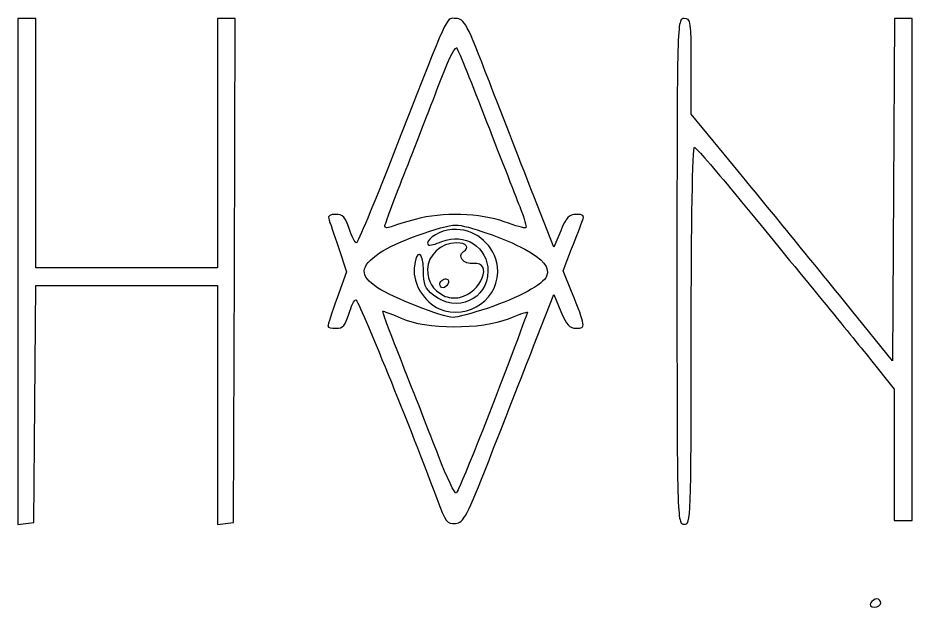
# Model space of a CAD drawing. Extents: x 15 to 196, y 1 to 287.
# Drawn here: x 28.3 to 99.2, y 240.1 to 286.8 of the extents above; entities that cross this region are included whole.
import ezdxf

# ---------------------------------------------------------------- set-up
doc = ezdxf.new("R2010")
doc.units = 0
doc.layers.add('Layer_1', color=7, linetype='CONTINUOUS')

msp = doc.modelspace()

# ---------------------------------------------------------------- linework, layer by layer
at = {"layer": 'Layer_1', "color": 7}
for points in [[(28.333017, 286.756766), (28.333017, 266.699146), (28.333017, 246.641523), (28.968017, 246.731924), (29.603017, 246.822323), (29.677431, 256.206211), (29.751844, 265.5901), (36.944653, 265.5901), (44.137461, 265.5901), (44.137461, 256.115813), (44.137461, 246.641523), (44.772461, 246.731924), (45.407461, 246.822323), (45.480221, 266.789545), (45.552431, 286.756766), (44.845221, 286.756766), (44.137461, 286.756766), (44.137461, 276.878989), (44.137461, 267.001211), (36.940795, 267.001211), (29.744128, 267.001211), (29.744128, 276.878989), (29.744128, 286.756766), (29.038573, 286.756766), (28.333017, 286.756766), (28.333017, 286.756766)], [(62.76964, 286.773854), (62.76964, 286.773854)], [(81.108573, 286.756766), (81.108573, 286.756766)], [(95.881142, 259.726824), (97.759684, 257.390772), (97.759684, 252.177379), (97.759684, 246.963434), (98.465239, 246.963434), (99.170795, 246.963434), (99.170795, 266.8601), (99.170795, 286.756766), (98.467994, 286.756766), (97.765195, 286.756766), (97.691883, 273.188602), (97.618573, 259.62099), (94.373017, 263.633838)], [(63.07832, 284.432292), (63.07832, 284.432292)], [(84.283573, 276.007518), (81.673017, 279.185825), (81.673017, 282.971571)], [(71.330563, 269.929818), (70.795334, 268.625643), (69.202323, 272.681484)], [(63.016034, 270.387878), (63.016034, 270.387878)], [(63.071155, 270.042817), (63.071155, 270.042817)], [(53.72144, 268.604146), (54.356993, 266.6793), (53.621672, 264.608385)], [(63.084383, 268.976766), (63.084383, 268.976766)], [(72.195422, 265.118259), (71.534514, 266.763086), (72.200934, 268.504925)], [(62.174879, 266.119267), (62.174879, 266.119267)], [(69.188542, 260.788465), (70.791476, 264.877379), (71.345998, 263.540131)], [(57.285599, 263.549501), (57.285599, 263.549501)], [(96.377235, 240.749033), (96.377235, 240.749033)]]:
    msp.add_lwpolyline(points, dxfattribs=at)
for points in [[(62.76964, 286.773854), (62.249581, 286.807513), (62.090963, 286.266275), (57.951466, 275.679544)], [(63.027608, 286.751806), (62.925918, 286.752476), (62.843935, 286.769046), (62.76964, 286.773854)], [(65.68116, 281.742361), (63.878127, 286.420694), (63.705043, 286.747346), (63.027608, 286.751806)], [(81.108573, 286.756766), (80.549434, 286.756766), (80.544128, 286.568616), (80.544128, 266.718989)], [(81.673017, 282.971571), (81.673017, 286.568643), (81.644961, 286.756766), (81.108573, 286.756766)], [(61.655633, 281.448012), (62.344687, 283.284752), (62.905829, 284.457187), (63.07832, 284.432292)], [(63.07832, 284.432292), (63.089821, 284.430632), (63.099569, 284.423808), (63.107536, 284.411345)], [(63.107536, 284.411345), (63.225556, 284.226679), (64.285568, 281.599155), (65.462878, 278.572322)], [(58.910031, 274.34891), (59.739361, 276.43889), (60.974924, 279.633512), (61.655633, 281.448012)], [(69.202323, 272.681484), (68.326299, 274.912352), (66.742, 278.989791), (65.68116, 281.742361)], [(65.462878, 278.572322), (66.640188, 275.545489), (67.849459, 272.445443), (68.150051, 271.683785)], [(81.673017, 261.66214), (81.673017, 270.486158), (81.778292, 276.604773), (81.928781, 276.549362)], [(81.928781, 276.549362), (82.069305, 276.497622), (83.498055, 274.856977), (85.103781, 272.903624)], [(57.951466, 275.679544), (56.510005, 271.993016), (55.24531, 268.976766), (55.141371, 268.976766)], [(94.373017, 263.633838), (90.859187, 267.978587), (88.353448, 271.051814), (84.283573, 276.007518)], [(57.401906, 270.296927), (57.401906, 270.435473), (58.080698, 272.258934), (58.910031, 274.34891)], [(85.103781, 272.903624), (91.069476, 265.646398), (94.052026, 262.000366), (95.881142, 259.726824)], [(66.86517, 270.642539), (64.99446, 271.342461), (61.938035, 271.427497), (59.800795, 270.839323)], [(68.150051, 271.683785), (68.450643, 270.922129), (68.640703, 270.242976), (68.572284, 270.174557)], [(53.516939, 271.234544), (53.083288, 271.234544), (52.874714, 271.103297), (52.956353, 270.881766)], [(52.956353, 270.881766), (53.027859, 270.687739), (53.372012, 269.662757), (53.72144, 268.604146)], [(54.579684, 270.105655), (54.280029, 271.013621), (54.072372, 271.234544), (53.516939, 271.234544)], [(59.800795, 270.839323), (59.024684, 270.625734), (58.167434, 270.359488), (57.895795, 270.247869)], [(68.572284, 270.174557), (68.503865, 270.106138), (67.735425, 270.316936), (66.86517, 270.642539)], [(72.566389, 271.234544), (71.998775, 271.234544), (71.764336, 270.986802), (71.330563, 269.929818)], [(72.200934, 268.504925), (72.567261, 269.462878), (72.956869, 270.469016), (73.066893, 270.740655)], [(73.066893, 270.740655), (73.225443, 271.132103), (73.121602, 271.234544), (72.566389, 271.234544)], [(55.141371, 268.976766), (55.037428, 268.976766), (54.784597, 269.484766), (54.579684, 270.105655)], [(56.978573, 268.174748), (58.169965, 268.991924), (61.97823, 270.387878), (63.016034, 270.387878)], [(57.895795, 270.247869), (57.624156, 270.136247), (57.401906, 270.158384), (57.401906, 270.296927)], [(62.373868, 269.989349), (61.459124, 269.817744), (60.548523, 269.122561), (60.847001, 268.82408)], [(63.071155, 270.042817), (62.841059, 270.050156), (62.607371, 270.033154), (62.373868, 269.989349)], [(63.016034, 270.387878), (63.895193, 270.387878), (66.907382, 269.335994), (68.498971, 268.473508)], [(66.32608, 267.099326), (66.130686, 268.743987), (64.681822, 269.991444), (63.071155, 270.042817)], [(61.925731, 269.080946), (63.707685, 269.830204), (65.576659, 268.619508), (65.571466, 266.718989)], [(60.459496, 266.811042), (60.459496, 268.385407), (59.847277, 268.525429), (59.724174, 266.979161)], [(63.084383, 268.976766), (61.868496, 268.976766), (60.788573, 267.996451), (60.788573, 266.893174)], [(60.847001, 268.82408), (60.923243, 268.74784), (61.40866, 268.863536), (61.925731, 269.080946)], [(63.623472, 268.278377), (64.159424, 268.609613), (63.875999, 268.976766), (63.084383, 268.976766)], [(56.83195, 265.419223), (55.378443, 266.38111), (55.416554, 267.103362), (56.978573, 268.174748)], [(64.423284, 267.338555), (63.674063, 267.251461), (63.083866, 267.944884), (63.623472, 268.278377)], [(68.498971, 268.473508), (69.953341, 267.685377), (70.483496, 267.023253), (70.216559, 266.327626)], [(61.711307, 263.747387), (64.015341, 262.737215), (66.619605, 264.628719), (66.32608, 267.099326)], [(63.328573, 264.645869), (65.022442, 265.014167), (66.04403, 267.526958), (64.423284, 267.338555)], [(59.724174, 266.979161), (59.624649, 265.729058), (60.522572, 264.268575), (61.711307, 263.747387)], [(61.259311, 264.821705), (60.581921, 265.363781), (60.459496, 265.667469), (60.459496, 266.811042)], [(60.788573, 266.893174), (60.788573, 265.903232), (61.173645, 265.26701), (62.058573, 264.794146)], [(65.571466, 266.718989), (65.565373, 264.490088), (63.054317, 263.385267), (61.259311, 264.821705)], [(80.544128, 266.718989), (80.544128, 246.869361), (80.549428, 246.681211), (81.108573, 246.681211)], [(61.803909, 265.546003), (61.653587, 265.789228), (61.919163, 266.095007), (62.174879, 266.119267)], [(62.174879, 266.119267), (62.260116, 266.127353), (62.344114, 266.103821), (62.41135, 266.036584)], [(62.41135, 266.036584), (62.507094, 265.940843), (62.449628, 265.726496), (62.283467, 265.560334)], [(70.216559, 266.327626), (69.970754, 265.687069), (67.991064, 264.617571), (65.510283, 263.785422)], [(62.829172, 263.065535), (61.945839, 263.094121), (58.012886, 264.637719), (56.83195, 265.419223)], [(62.283467, 265.560334), (62.080781, 265.357656), (61.923041, 265.353245), (61.803909, 265.546003)], [(72.572451, 262.203434), (73.337081, 262.203434), (73.322962, 262.310926), (72.195422, 265.118259)], [(53.621672, 264.608385), (53.217346, 263.46946), (52.88635, 262.462443), (52.88635, 262.370453)], [(54.54661, 263.332323), (54.732634, 263.953211), (54.985099, 264.461211), (55.107747, 264.461211)], [(55.107747, 264.461211), (55.307995, 264.461211), (59.592221, 253.933123), (61.516728, 248.711888)], [(62.058573, 264.794146), (62.369017, 264.628245), (62.940517, 264.561496), (63.328573, 264.645869)], [(58.798686, 259.381211), (57.903629, 261.631934), (57.203665, 263.506609), (57.243156, 263.547297)], [(57.243156, 263.547297), (57.248092, 263.552383), (57.262418, 263.553057), (57.285599, 263.549501)], [(57.285599, 263.549501), (57.447871, 263.524609), (58.032785, 263.296811), (58.698915, 262.99608)], [(65.510283, 263.785422), (64.304043, 263.380803), (63.097543, 263.056843), (62.829172, 263.065535)], [(67.209128, 262.965214), (68.024045, 263.29234), (68.690795, 263.526881), (68.690795, 263.486111)], [(71.345998, 263.540131), (71.787504, 262.474824), (72.036731, 262.203434), (72.572451, 262.203434)], [(53.547258, 262.203434), (54.073772, 262.203434), (54.277156, 262.432959), (54.54661, 263.332323)], [(58.698915, 262.99608), (60.647823, 262.116235), (65.054522, 262.100298), (67.209128, 262.965214)], [(68.690795, 263.486111), (68.690795, 263.336336), (66.448234, 257.430689), (64.881345, 253.454545)], [(52.88635, 262.370453), (52.88635, 262.278462), (53.183773, 262.203434), (53.547258, 262.203434)], [(81.108573, 246.681211), (81.665933, 246.681211), (81.673017, 246.868994), (81.673017, 261.66214)], [(65.653598, 251.761211), (66.715849, 254.4776), (68.306741, 258.539701), (69.188542, 260.788465)], [(61.645159, 252.107374), (60.974563, 253.857107), (59.693742, 257.130489), (58.798686, 259.381211)], [(64.881345, 253.454545), (63.994394, 251.203823), (63.177877, 249.26394), (63.066744, 249.144041)], [(63.066744, 249.144041), (62.955613, 249.024141), (62.315756, 250.357641), (61.645159, 252.107374)], [(62.999496, 246.736332), (63.656746, 246.814155), (63.897835, 247.271375), (65.653598, 251.761211)], [(61.516728, 248.711888), (62.21185, 246.826006), (62.337992, 246.658004), (62.999496, 246.736332)], [(95.874527, 240.427122), (95.764971, 240.249852), (95.90188, 240.10466), (96.178246, 240.10466)], [(96.377235, 240.749033), (96.210428, 240.749033), (95.984088, 240.604391), (95.874527, 240.427122)], [(96.178246, 240.10466), (96.454612, 240.10466), (96.680404, 240.249852), (96.680404, 240.427122)], [(96.680404, 240.427122), (96.680404, 240.604391), (96.54404, 240.749033), (96.377235, 240.749033)]]:
    msp.add_open_spline(points, degree=3, dxfattribs=at)

doc.saveas('drawing.dxf')
